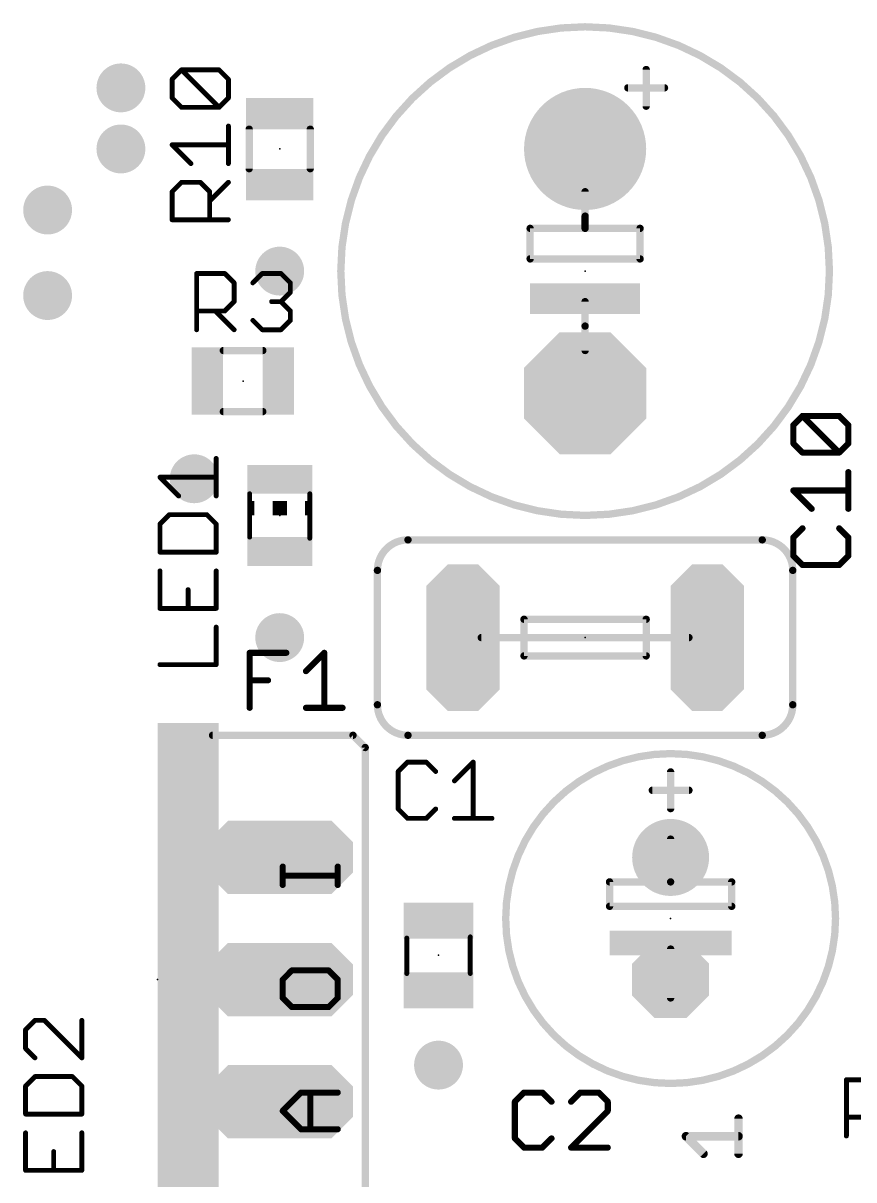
# Model space of a CAD drawing. Extents: x -10 to 136, y 0 to 101.
# Drawn here: x 107.7 to 124.97, y 48.41 to 72.47 of the extents above; entities that cross this region are included whole.
import ezdxf

# ---------------------------------------------------------------- set-up
doc = ezdxf.new("R2010")
doc.units = 0
for name, color, linetype in [('17', 92, 'CONTINUOUS'), ('18', 92, 'CONTINUOUS'), ('21', 253, 'CONTINUOUS'), ('23', 7, 'CONTINUOUS'), ('25', 253, 'CONTINUOUS'), ('51', 253, 'CONTINUOUS')]:
    doc.layers.add(name, color=color, linetype=linetype)

# ---------------------------------------------------------------- blocks, each defined once
blk = doc.blocks.new('RECT')
blk.add_solid([(-0.5, -0.5), (0.5, -0.5), (-0.5, 0.5), (0.5, 0.5)])
blk = doc.blocks.new('ROUNDP')
at = {"const_width": 0.5}
blk.add_lwpolyline([(0, -0.25, 1), (0, 0.25, 1), (0, -0.25)], format="xyb", dxfattribs=at)
blk = doc.blocks.new('OCTAGONP')
at = {"const_width": 0.5}
blk.add_lwpolyline([(-0.25, -0.1036), (-0.25, 0.1036), (-0.1036, 0.25), (0.1036, 0.25), (0.25, 0.1036), (0.25, -0.1036), (0.1036, -0.25), (-0.1036, -0.25), (-0.25, -0.1036), (-0.25, 0.1036)], dxfattribs=at)
blk = doc.blocks.new('LONGP100')
at = {"const_width": 0.5}
blk.add_lwpolyline([(-0.75, -0.1036), (-0.75, 0.1036), (-0.6036, 0.25), (0.6036, 0.25), (0.75, 0.1036), (0.75, -0.1036), (0.6036, -0.25), (-0.6036, -0.25), (-0.75, -0.1036), (-0.75, 0.1036)], dxfattribs=at)
blk = doc.blocks.new('ROUNDV')
at = {"const_width": 0.5}
blk.add_lwpolyline([(0, -0.25, 1), (0, 0.25, 1), (0, -0.25)], format="xyb", dxfattribs=at)

msp = doc.modelspace()

# ---------------------------------------------------------------- linework, layer by layer
at = {"layer": '21'}
for points, const_width in [([(119.38, 62.23, 1), (119.38, 72.39, 1), (119.38, 62.23)], 0.1524), ([(120.6881, 71.501, 1), (120.6119, 71.501)], 0.0762), ([(120.269, 71.1581, 1), (120.269, 71.0819)], 0.0762), ([(121.031, 71.0819, 1), (121.031, 71.1581)], 0.0762), ([(120.6119, 70.739, 1), (120.6881, 70.739)], 0.0762), ([(119.4181, 68.453, 1), (119.3419, 68.453)], 0.0762), ([(118.237, 68.2371, 1), (118.237, 68.1609)], 0.0762), ([(118.2751, 68.199, 1), (118.1989, 68.199)], 0.0762), ([(119.38, 68.2371, 1), (119.38, 68.1609)], 0.0762), ([(119.3419, 68.199, 1), (119.4181, 68.199)], 0.0762), ([(119.38, 68.1609, 1), (119.38, 68.2371)], 0.0762), ([(120.5611, 68.199, 1), (120.4849, 68.199)], 0.0762), ([(120.523, 68.1609, 1), (120.523, 68.2371)], 0.0762), ([(118.237, 67.6021, 1), (118.237, 67.5259)], 0.0762), ([(118.1989, 67.564, 1), (118.2751, 67.564)], 0.0762), ([(120.4849, 67.564, 1), (120.5611, 67.564)], 0.0762), ([(120.523, 67.5259, 1), (120.523, 67.6021)], 0.0762), ([(119.4181, 66.675, 1), (119.3419, 66.675)], 0.0762), ([(119.3419, 66.167, 1), (119.4181, 66.167)], 0.0762), ([(115.697, 61.722, 0.4142), (115.062, 61.087)], 0.1524), ([(115.697, 61.7601, 1), (115.697, 61.6839)], 0.0762), ([(115.697, 61.6839, 1), (115.697, 61.7601)], 0.0762), ([(123.698, 61.087, 0.4142), (123.063, 61.722)], 0.1524), ([(123.063, 61.7601, 1), (123.063, 61.6839)], 0.0762), ([(123.063, 61.6839, 1), (123.063, 61.7601)], 0.0762), ([(115.1001, 61.087, 1), (115.0239, 61.087)], 0.0762), ([(115.0239, 61.087, 1), (115.1001, 61.087)], 0.0762), ([(123.7361, 61.087, 1), (123.6599, 61.087)], 0.0762), ([(123.6599, 61.087, 1), (123.7361, 61.087)], 0.0762), ([(115.062, 58.293, 0.4142), (115.697, 57.658)], 0.1524), ([(115.1001, 58.293, 1), (115.0239, 58.293)], 0.0762), ([(115.0239, 58.293, 1), (115.1001, 58.293)], 0.0762), ([(123.063, 57.658, 0.4142), (123.698, 58.293)], 0.1524), ([(123.7361, 58.293, 1), (123.6599, 58.293)], 0.0762), ([(123.6599, 58.293, 1), (123.7361, 58.293)], 0.0762), ([(111.633, 57.6961, 1), (111.633, 57.6199)], 0.0762), ([(114.5809, 57.6849, 1), (114.5271, 57.6311)], 0.0762), ([(114.554, 57.6199, 1), (114.554, 57.6961)], 0.0762), ([(115.697, 57.6961, 1), (115.697, 57.6199)], 0.0762), ([(115.697, 57.6199, 1), (115.697, 57.6961)], 0.0762), ([(123.063, 57.6961, 1), (123.063, 57.6199)], 0.0762), ([(123.063, 57.6199, 1), (123.063, 57.6961)], 0.0762), ([(114.8461, 57.404, 1), (114.7699, 57.404)], 0.0762), ([(114.7811, 57.3771, 1), (114.8349, 57.4309)], 0.0762), ([(121.158, 50.419, 1), (121.158, 57.277, 1), (121.158, 50.419)], 0.1524), ([(121.1961, 56.896, 1), (121.1199, 56.896)], 0.0762), ([(120.777, 56.5531, 1), (120.777, 56.4769)], 0.0762), ([(121.539, 56.4769, 1), (121.539, 56.5531)], 0.0762), ([(121.1199, 56.134, 1), (121.1961, 56.134)], 0.0762), ([(122.6137, 49.6857, 1), (122.5248, 49.6857)], 0.0889), ([(121.5075, 49.3527, 1), (121.4447, 49.2899)], 0.0889), ([(121.4761, 49.3657, 1), (121.4761, 49.2769)], 0.0889), ([(122.5692, 49.2769, 1), (122.5692, 49.3657)], 0.0889), ([(121.8091, 48.9256, 1), (121.8719, 48.9884)], 0.0889), ([(122.5248, 48.957, 1), (122.6137, 48.957)], 0.0889)]:
    msp.add_lwpolyline(points, format="xyb", dxfattribs=dict(at, const_width=const_width))
for points, const_width in [([(120.65, 70.739), (120.65, 71.501)], 0.1524), ([(121.031, 71.12), (120.269, 71.12)], 0.1524), ([(119.38, 68.453), (119.38, 68.199)], 0.1524), ([(119.38, 68.199), (118.237, 68.199)], 0.1524), ([(118.237, 68.199), (118.237, 67.564)], 0.1524), ([(120.523, 68.199), (119.38, 68.199)], 0.1524), ([(120.523, 67.564), (120.523, 68.199)], 0.1524), ([(118.237, 67.564), (120.523, 67.564)], 0.1524), ([(119.38, 66.675), (119.38, 66.167)], 0.1524), ([(123.063, 61.722), (115.697, 61.722)], 0.1524), ([(115.062, 61.087), (115.062, 58.293)], 0.1524), ([(123.698, 58.293), (123.698, 61.087)], 0.1524), ([(111.633, 57.658), (114.554, 57.658)], 0.1524), ([(114.808, 57.404), (114.554, 57.658)], 0.1524), ([(115.697, 57.658), (123.063, 57.658)], 0.1524), ([(114.808, 57.404), (114.808, 47.752)], 0.1524), ([(121.158, 56.896), (121.158, 56.134)], 0.1524), ([(120.777, 56.515), (121.539, 56.515)], 0.1524), ([(122.5692, 48.957), (122.5692, 49.6857)], 0.1778), ([(121.8405, 48.957), (121.4761, 49.3213)], 0.1778), ([(121.4761, 49.3213), (122.5692, 49.3213)], 0.1778)]:
    msp.add_lwpolyline(points, dxfattribs=dict(at, const_width=const_width))
at = {"layer": '23'}
for p in [(113.03, 69.85), (119.38, 67.31), (112.268, 65.024), (113.03, 62.23), (119.38, 59.69), (121.158, 53.848), (116.332, 53.086), (110.49, 52.578)]:
    msp.add_point(p, dxfattribs=at)
at = {"layer": '25'}
for points, const_width in [([(110.7939, 71.3), (110.9888, 71.4949)], 0.1016), ([(110.9888, 71.4949), (111.7684, 71.4949)], 0.1016), ([(111.7684, 70.7154), (110.9888, 71.4949)], 0.1016), ([(111.7684, 71.4949), (111.9632, 71.3)], 0.1016), ([(110.7939, 70.9102), (110.7939, 71.3)], 0.1016), ([(111.9632, 71.3), (111.9632, 70.9102)], 0.1016), ([(110.9888, 70.7154), (110.7939, 70.9102)], 0.1016), ([(111.9632, 70.9102), (111.7684, 70.7154)], 0.1016), ([(111.7684, 70.7154), (110.9888, 70.7154)], 0.1016), ([(111.9632, 69.5461), (111.9632, 70.3256)], 0.1016), ([(111.1837, 69.5461), (110.7939, 69.9358)], 0.1016), ([(110.7939, 69.9358), (111.9632, 69.9358)], 0.1016), ([(110.7939, 68.9614), (110.9888, 69.1563)], 0.1016), ([(110.9888, 69.1563), (111.3786, 69.1563)], 0.1016), ([(111.3786, 69.1563), (111.5735, 68.9614)], 0.1016), ([(111.5735, 68.7665), (111.9632, 69.1563)], 0.1016), ([(110.7939, 68.3768), (110.7939, 68.9614)], 0.1016), ([(111.5735, 68.9614), (111.5735, 68.3768)], 0.1016), ([(111.9632, 68.3768), (110.7939, 68.3768)], 0.1016), ([(111.3028, 66.0908), (111.3028, 67.2601)], 0.1016), ([(111.3028, 67.2601), (111.8874, 67.2601)], 0.1016), ([(111.8874, 67.2601), (112.0823, 67.0652)], 0.1016), ([(112.0823, 67.0652), (112.0823, 66.6754)], 0.1016), ([(112.4721, 67.0652), (112.6669, 67.2601)], 0.1016), ([(112.6669, 67.2601), (113.0567, 67.2601)], 0.1016), ([(113.0567, 67.2601), (113.2516, 67.0652)], 0.1016), ([(113.2516, 67.0652), (113.2516, 66.8703)], 0.1016), ([(113.2516, 66.8703), (113.0567, 66.6754)], 0.1016), ([(112.0823, 66.6754), (111.8874, 66.4805)], 0.1016), ([(113.0567, 66.6754), (112.8618, 66.6754)], 0.1016), ([(113.0567, 66.6754), (113.2516, 66.4805)], 0.1016), ([(111.8874, 66.4805), (111.3028, 66.4805)], 0.1016), ([(111.6925, 66.4805), (112.0823, 66.0908)], 0.1016), ([(113.2516, 66.4805), (113.2516, 66.2856)], 0.1016), ([(112.6669, 66.0908), (112.4721, 66.2856)], 0.1016), ([(113.2516, 66.2856), (113.0567, 66.0908)], 0.1016), ([(113.0567, 66.0908), (112.6669, 66.0908)], 0.1016), ([(123.7098, 64.1089), (123.9004, 64.2996)], 0.127), ([(123.9004, 64.2996), (124.6631, 64.2996)], 0.127), ([(124.6631, 63.537), (123.9004, 64.2996)], 0.127), ([(124.6631, 64.2996), (124.8537, 64.1089)], 0.127), ([(123.7098, 63.7276), (123.7098, 64.1089)], 0.127), ([(124.8537, 64.1089), (124.8537, 63.7276)], 0.127), ([(123.9004, 63.537), (123.7098, 63.7276)], 0.127), ([(124.8537, 63.7276), (124.6631, 63.537)], 0.127), ([(124.6631, 63.537), (123.9004, 63.537)], 0.127), ([(111.7092, 62.6352), (111.7092, 63.4147)], 0.1016), ([(110.9297, 62.6352), (110.5399, 63.0249)], 0.1016), ([(110.5399, 63.0249), (111.7092, 63.0249)], 0.1016), ([(124.8537, 62.3677), (124.8537, 63.1303)], 0.127), ([(124.0911, 62.3677), (123.7098, 62.749)], 0.127), ([(123.7098, 62.749), (124.8537, 62.749)], 0.127), ([(110.7348, 62.2454), (110.5399, 62.0505)], 0.1016), ([(111.5144, 62.2454), (110.7348, 62.2454)], 0.1016), ([(111.7092, 62.0505), (111.5144, 62.2454)], 0.1016), ([(110.5399, 62.0505), (110.5399, 61.4659)], 0.1016), ([(111.7092, 61.4659), (111.7092, 62.0505)], 0.1016), ([(123.9004, 61.961), (123.7098, 61.7703)], 0.127), ([(123.7098, 61.7703), (123.7098, 61.389)], 0.127), ([(124.8537, 61.7703), (124.6631, 61.961)], 0.127), ([(124.8537, 61.389), (124.8537, 61.7703)], 0.127), ([(110.5399, 61.4659), (111.7092, 61.4659)], 0.1016), ([(123.7098, 61.389), (123.9004, 61.1984)], 0.127), ([(124.6631, 61.1984), (124.8537, 61.389)], 0.127), ([(110.5399, 61.0761), (110.5399, 60.2966)], 0.1016), ([(111.7092, 60.2966), (111.7092, 61.0761)], 0.1016), ([(123.9004, 61.1984), (124.6631, 61.1984)], 0.127), ([(111.1246, 60.2966), (111.1246, 60.6863)], 0.1016), ([(110.5399, 60.2966), (111.7092, 60.2966)], 0.1016), ([(111.7092, 59.1273), (111.7092, 59.9068)], 0.1016), ([(112.4058, 58.2295), (112.4058, 59.3734)], 0.127), ([(112.4058, 59.3734), (113.1684, 59.3734)], 0.127), ([(113.5751, 58.9921), (113.9564, 59.3734)], 0.127), ([(113.9564, 59.3734), (113.9564, 58.2295)], 0.127), ([(110.5399, 59.1273), (111.7092, 59.1273)], 0.1016), ([(112.4058, 58.8014), (112.7871, 58.8014)], 0.127), ([(113.5751, 58.2295), (114.3377, 58.2295)], 0.127), ([(115.6886, 57.1001), (115.4938, 56.9052)], 0.1016), ([(116.0784, 57.1001), (115.6886, 57.1001)], 0.1016), ([(116.2733, 56.9052), (116.0784, 57.1001)], 0.1016), ([(116.6631, 56.7103), (117.0528, 57.1001)], 0.1016), ([(117.0528, 57.1001), (117.0528, 55.9308)], 0.1016), ([(115.4938, 56.9052), (115.4938, 56.1256)], 0.1016), ([(115.4938, 56.1256), (115.6886, 55.9308)], 0.1016), ([(116.0784, 55.9308), (116.2733, 56.1256)], 0.1016), ([(115.6886, 55.9308), (116.0784, 55.9308)], 0.1016), ([(116.6631, 55.9308), (117.4426, 55.9308)], 0.1016), ([(107.9408, 51.7307), (107.7459, 51.5358)], 0.1016), ([(108.1357, 51.7307), (107.9408, 51.7307)], 0.1016), ([(108.9152, 50.9512), (108.1357, 51.7307)], 0.1016), ([(108.9152, 51.7307), (108.9152, 50.9512)], 0.1016), ([(107.7459, 51.5358), (107.7459, 51.146)], 0.1016), ([(107.7459, 51.146), (107.9408, 50.9512)], 0.1016), ([(107.9408, 50.5614), (107.7459, 50.3665)], 0.1016), ([(108.7204, 50.5614), (107.9408, 50.5614)], 0.1016), ([(108.9152, 50.3665), (108.7204, 50.5614)], 0.1016), ([(124.8127, 49.3268), (124.8127, 50.4961)], 0.1016), ([(124.8127, 50.4961), (125.3973, 50.4961)], 0.1016), ([(107.7459, 50.3665), (107.7459, 49.7819)], 0.1016), ([(108.9152, 49.7819), (108.9152, 50.3665)], 0.1016), ([(118.1101, 50.2294), (117.9195, 50.0388)], 0.127), ([(118.4914, 50.2294), (118.1101, 50.2294)], 0.127), ([(118.6821, 50.0388), (118.4914, 50.2294)], 0.127), ([(119.2794, 50.2294), (119.0888, 50.0388)], 0.127), ([(119.6607, 50.2294), (119.2794, 50.2294)], 0.127), ([(119.8514, 50.0388), (119.6607, 50.2294)], 0.127), ([(117.9195, 50.0388), (117.9195, 49.2761)], 0.127), ([(119.8514, 49.8481), (119.8514, 50.0388)], 0.127), ([(107.7459, 49.7819), (108.9152, 49.7819)], 0.1016), ([(119.0888, 49.0855), (119.8514, 49.8481)], 0.127), ([(125.3973, 49.7165), (124.8127, 49.7165)], 0.1016), ([(107.7459, 49.3921), (107.7459, 48.6126)], 0.1016), ([(108.9152, 48.6126), (108.9152, 49.3921)], 0.1016), ([(117.9195, 49.2761), (118.1101, 49.0855)], 0.127), ([(118.4914, 49.0855), (118.6821, 49.2761)], 0.127), ([(118.1101, 49.0855), (118.4914, 49.0855)], 0.127), ([(119.8514, 49.0855), (119.0888, 49.0855)], 0.127), ([(108.3306, 48.6126), (108.3306, 49.0023)], 0.1016), ([(107.7459, 48.6126), (108.9152, 48.6126)], 0.1016)]:
    msp.add_lwpolyline(points, dxfattribs=dict(at, const_width=const_width))
for points, const_width in [([(111.0068, 71.5129, 1), (110.9708, 71.4769)], 0.0508), ([(110.9888, 71.5203, 1), (110.9888, 71.4695)], 0.0508), ([(111.0068, 71.4769, 1), (110.9708, 71.5129)], 0.0508), ([(111.7864, 71.5129, 1), (111.7504, 71.4769)], 0.0508), ([(111.7684, 71.4695, 1), (111.7684, 71.5203)], 0.0508), ([(110.7759, 71.318, 1), (110.8119, 71.282)], 0.0508), ([(110.8193, 71.3, 1), (110.7685, 71.3)], 0.0508), ([(111.9886, 71.3, 1), (111.9378, 71.3)], 0.0508), ([(111.9452, 71.282, 1), (111.9812, 71.318)], 0.0508), ([(110.8119, 70.9282, 1), (110.7759, 70.8922)], 0.0508), ([(111.9812, 70.8922, 1), (111.9452, 70.9282)], 0.0508), ([(110.7685, 70.9102, 1), (110.8193, 70.9102)], 0.0508), ([(110.9888, 70.7408, 1), (110.9888, 70.69)], 0.0508), ([(110.9708, 70.6974, 1), (111.0068, 70.7334)], 0.0508), ([(111.7504, 70.7334, 1), (111.7864, 70.6974)], 0.0508), ([(111.7504, 70.6974, 1), (111.7864, 70.7334)], 0.0508), ([(111.7684, 70.69, 1), (111.7684, 70.7408)], 0.0508), ([(111.9378, 70.9102, 1), (111.9886, 70.9102)], 0.0508), ([(111.9886, 70.3256, 1), (111.9378, 70.3256)], 0.0508), ([(110.8119, 69.9538, 1), (110.7759, 69.9178)], 0.0508), ([(110.7939, 69.9612, 1), (110.7939, 69.9104)], 0.0508), ([(111.9632, 69.9104, 1), (111.9632, 69.9612)], 0.0508), ([(111.1657, 69.5281, 1), (111.2017, 69.5641)], 0.0508), ([(111.9378, 69.5461, 1), (111.9886, 69.5461)], 0.0508), ([(110.9888, 69.1817, 1), (110.9888, 69.1309)], 0.0508), ([(111.0068, 69.1383, 1), (110.9708, 69.1743)], 0.0508), ([(111.3966, 69.1743, 1), (111.3606, 69.1383)], 0.0508), ([(111.3786, 69.1309, 1), (111.3786, 69.1817)], 0.0508), ([(111.9812, 69.1383, 1), (111.9452, 69.1743)], 0.0508), ([(110.7759, 68.9794, 1), (110.8119, 68.9434)], 0.0508), ([(110.8193, 68.9614, 1), (110.7685, 68.9614)], 0.0508), ([(111.5555, 68.7845, 1), (111.5915, 68.7485)], 0.0508), ([(111.5989, 68.9614, 1), (111.5481, 68.9614)], 0.0508), ([(111.5555, 68.9434, 1), (111.5915, 68.9794)], 0.0508), ([(110.7939, 68.4022, 1), (110.7939, 68.3514)], 0.0508), ([(110.7685, 68.3768, 1), (110.8193, 68.3768)], 0.0508), ([(111.5481, 68.3768, 1), (111.5989, 68.3768)], 0.0508), ([(111.9632, 68.3514, 1), (111.9632, 68.4022)], 0.0508), ([(111.3282, 67.2601, 1), (111.2774, 67.2601)], 0.0508), ([(111.3028, 67.2855, 1), (111.3028, 67.2347)], 0.0508), ([(111.9054, 67.2781, 1), (111.8694, 67.2421)], 0.0508), ([(111.8874, 67.2347, 1), (111.8874, 67.2855)], 0.0508), ([(112.1077, 67.0652, 1), (112.0569, 67.0652)], 0.0508), ([(112.0643, 67.0472, 1), (112.1003, 67.0832)], 0.0508), ([(112.4541, 67.0832, 1), (112.4901, 67.0472)], 0.0508), ([(112.6669, 67.2855, 1), (112.6669, 67.2347)], 0.0508), ([(112.6849, 67.2421, 1), (112.6489, 67.2781)], 0.0508), ([(113.0747, 67.2781, 1), (113.0387, 67.2421)], 0.0508), ([(113.0567, 67.2347, 1), (113.0567, 67.2855)], 0.0508), ([(113.277, 67.0652, 1), (113.2262, 67.0652)], 0.0508), ([(113.2336, 67.0472, 1), (113.2696, 67.0832)], 0.0508), ([(113.2262, 66.8703, 1), (113.277, 66.8703)], 0.0508), ([(113.2696, 66.8523, 1), (113.2336, 66.8883)], 0.0508), ([(112.0569, 66.6754, 1), (112.1077, 66.6754)], 0.0508), ([(112.1003, 66.6574, 1), (112.0643, 66.6934)], 0.0508), ([(112.8618, 66.7008, 1), (112.8618, 66.65)], 0.0508), ([(113.0747, 66.6934, 1), (113.0387, 66.6574)], 0.0508), ([(113.0387, 66.6934, 1), (113.0747, 66.6574)], 0.0508), ([(113.0567, 66.65, 1), (113.0567, 66.7008)], 0.0508), ([(111.3028, 66.5059, 1), (111.3028, 66.4551)], 0.0508), ([(111.7105, 66.4985, 1), (111.6745, 66.4625)], 0.0508), ([(111.8694, 66.4985, 1), (111.9054, 66.4625)], 0.0508), ([(111.8874, 66.4551, 1), (111.8874, 66.5059)], 0.0508), ([(113.277, 66.4805, 1), (113.2262, 66.4805)], 0.0508), ([(113.2336, 66.4625, 1), (113.2696, 66.4985)], 0.0508), ([(112.4901, 66.3036, 1), (112.4541, 66.2676)], 0.0508), ([(113.2262, 66.2856, 1), (113.277, 66.2856)], 0.0508), ([(113.2696, 66.2676, 1), (113.2336, 66.3036)], 0.0508), ([(111.2774, 66.0908, 1), (111.3282, 66.0908)], 0.0508), ([(112.0643, 66.0728, 1), (112.1003, 66.1088)], 0.0508), ([(112.6669, 66.1162, 1), (112.6669, 66.0654)], 0.0508), ([(112.6489, 66.0728, 1), (112.6849, 66.1088)], 0.0508), ([(113.0387, 66.1088, 1), (113.0747, 66.0728)], 0.0508), ([(113.0567, 66.0654, 1), (113.0567, 66.1162)], 0.0508), ([(123.9004, 64.3314, 1), (123.9004, 64.2678)], 0.0635), ([(123.9228, 64.3221, 1), (123.878, 64.2771)], 0.0635), ([(123.9229, 64.2772, 1), (123.8779, 64.322)], 0.0635), ([(124.6856, 64.322, 1), (124.6406, 64.2772)], 0.0635), ([(124.6631, 64.2678, 1), (124.6631, 64.3314)], 0.0635), ([(123.7416, 64.1089, 1), (123.678, 64.1089)], 0.0635), ([(123.6873, 64.1313, 1), (123.7323, 64.0865)], 0.0635), ([(124.8855, 64.1089, 1), (124.822, 64.1089)], 0.0635), ([(124.8312, 64.0865, 1), (124.8762, 64.1313)], 0.0635), ([(123.7323, 63.7501, 1), (123.6873, 63.7051)], 0.0635), ([(123.678, 63.7276, 1), (123.7416, 63.7276)], 0.0635), ([(124.822, 63.7276, 1), (124.8855, 63.7276)], 0.0635), ([(124.8762, 63.7051, 1), (124.8312, 63.7501)], 0.0635), ([(123.9004, 63.5688, 1), (123.9004, 63.5053)], 0.0635), ([(123.8779, 63.5145, 1), (123.9229, 63.5595)], 0.0635), ([(124.6406, 63.5595, 1), (124.6856, 63.5145)], 0.0635), ([(124.6407, 63.5145, 1), (124.6855, 63.5595)], 0.0635), ([(124.6631, 63.5053, 1), (124.6631, 63.5688)], 0.0635), ([(111.7346, 63.4147, 1), (111.6838, 63.4147)], 0.0508), ([(110.5579, 63.0429, 1), (110.5219, 63.0069)], 0.0508), ([(110.5399, 63.0503, 1), (110.5399, 62.9995)], 0.0508), ([(111.7092, 62.9995, 1), (111.7092, 63.0503)], 0.0508), ([(124.8855, 63.1303, 1), (124.822, 63.1303)], 0.0635), ([(123.7323, 62.7715, 1), (123.6873, 62.7265)], 0.0635), ([(123.7098, 62.7808, 1), (123.7098, 62.7172)], 0.0635), ([(124.8537, 62.7172, 1), (124.8537, 62.7808)], 0.0635), ([(110.9117, 62.6172, 1), (110.9477, 62.6532)], 0.0508), ([(111.6838, 62.6352, 1), (111.7346, 62.6352)], 0.0508), ([(110.7348, 62.2708, 1), (110.7348, 62.22)], 0.0508), ([(110.7528, 62.2274, 1), (110.7168, 62.2634)], 0.0508), ([(111.5324, 62.2634, 1), (111.4964, 62.2274)], 0.0508), ([(111.5144, 62.22, 1), (111.5144, 62.2708)], 0.0508), ([(124.0686, 62.3452, 1), (124.1136, 62.3902)], 0.0635), ([(124.822, 62.3677, 1), (124.8855, 62.3677)], 0.0635), ([(110.5219, 62.0685, 1), (110.5579, 62.0325)], 0.0508), ([(110.5653, 62.0505, 1), (110.5145, 62.0505)], 0.0508), ([(111.7346, 62.0505, 1), (111.6838, 62.0505)], 0.0508), ([(111.6912, 62.0325, 1), (111.7272, 62.0685)], 0.0508), ([(123.7416, 61.7703, 1), (123.678, 61.7703)], 0.0635), ([(123.6873, 61.7927, 1), (123.7323, 61.7479)], 0.0635), ([(123.9229, 61.9386, 1), (123.8779, 61.9834)], 0.0635), ([(124.6856, 61.9834, 1), (124.6406, 61.9386)], 0.0635), ([(124.8855, 61.7703, 1), (124.822, 61.7703)], 0.0635), ([(124.8312, 61.7479, 1), (124.8762, 61.7927)], 0.0635), ([(110.5399, 61.4913, 1), (110.5399, 61.4405)], 0.0508), ([(110.5145, 61.4659, 1), (110.5653, 61.4659)], 0.0508), ([(111.6838, 61.4659, 1), (111.7346, 61.4659)], 0.0508), ([(111.7092, 61.4405, 1), (111.7092, 61.4913)], 0.0508), ([(123.7323, 61.4115, 1), (123.6873, 61.3665)], 0.0635), ([(123.678, 61.389, 1), (123.7416, 61.389)], 0.0635), ([(124.822, 61.389, 1), (124.8855, 61.389)], 0.0635), ([(124.8762, 61.3665, 1), (124.8312, 61.4115)], 0.0635), ([(110.5653, 61.0761, 1), (110.5145, 61.0761)], 0.0508), ([(111.7346, 61.0761, 1), (111.6838, 61.0761)], 0.0508), ([(123.9004, 61.2302, 1), (123.9004, 61.1666)], 0.0635), ([(123.8779, 61.1759, 1), (123.9229, 61.2209)], 0.0635), ([(124.6406, 61.2209, 1), (124.6856, 61.1759)], 0.0635), ([(124.6631, 61.1666, 1), (124.6631, 61.2302)], 0.0635), ([(111.15, 60.6863, 1), (111.0992, 60.6863)], 0.0508), ([(110.5399, 60.322, 1), (110.5399, 60.2712)], 0.0508), ([(110.5145, 60.2966, 1), (110.5653, 60.2966)], 0.0508), ([(111.0992, 60.2966, 1), (111.15, 60.2966)], 0.0508), ([(111.6838, 60.2966, 1), (111.7346, 60.2966)], 0.0508), ([(111.7092, 60.2712, 1), (111.7092, 60.322)], 0.0508), ([(111.7346, 59.9068, 1), (111.6838, 59.9068)], 0.0508), ([(112.4376, 59.3734, 1), (112.374, 59.3734)], 0.0635), ([(112.4058, 59.4052, 1), (112.4058, 59.3417)], 0.0635), ([(113.1684, 59.3417, 1), (113.1684, 59.4052)], 0.0635), ([(113.9882, 59.3734, 1), (113.9246, 59.3734)], 0.0635), ([(113.9789, 59.3509, 1), (113.9339, 59.3959)], 0.0635), ([(110.5399, 59.1527, 1), (110.5399, 59.1019)], 0.0508), ([(111.7092, 59.1019, 1), (111.7092, 59.1527)], 0.0508), ([(111.6838, 59.1273, 1), (111.7346, 59.1273)], 0.0508), ([(113.5526, 59.0146, 1), (113.5976, 58.9696)], 0.0635), ([(112.4058, 58.8332, 1), (112.4058, 58.7696)], 0.0635), ([(112.7871, 58.7696, 1), (112.7871, 58.8332)], 0.0635), ([(112.374, 58.2295, 1), (112.4376, 58.2295)], 0.0635), ([(113.5751, 58.2613, 1), (113.5751, 58.1977)], 0.0635), ([(113.9246, 58.2295, 1), (113.9882, 58.2295)], 0.0635), ([(114.3377, 58.1977, 1), (114.3377, 58.2613)], 0.0635), ([(115.6886, 57.1255, 1), (115.6886, 57.0747)], 0.0508), ([(115.7066, 57.0821, 1), (115.6706, 57.1181)], 0.0508), ([(116.0964, 57.1181, 1), (116.0604, 57.0821)], 0.0508), ([(116.0784, 57.0747, 1), (116.0784, 57.1255)], 0.0508), ([(117.0782, 57.1001, 1), (117.0274, 57.1001)], 0.0508), ([(117.0708, 57.0821, 1), (117.0348, 57.1181)], 0.0508), ([(115.4758, 56.9232, 1), (115.5118, 56.8872)], 0.0508), ([(115.5192, 56.9052, 1), (115.4684, 56.9052)], 0.0508), ([(116.2553, 56.8872, 1), (116.2913, 56.9232)], 0.0508), ([(116.6451, 56.7283, 1), (116.6811, 56.6923)], 0.0508), ([(115.5118, 56.1436, 1), (115.4758, 56.1076)], 0.0508), ([(115.4684, 56.1256, 1), (115.5192, 56.1256)], 0.0508), ([(116.2913, 56.1076, 1), (116.2553, 56.1436)], 0.0508), ([(115.6886, 55.9562, 1), (115.6886, 55.9054)], 0.0508), ([(115.6706, 55.9128, 1), (115.7066, 55.9488)], 0.0508), ([(116.0604, 55.9488, 1), (116.0964, 55.9128)], 0.0508), ([(116.0784, 55.9054, 1), (116.0784, 55.9562)], 0.0508), ([(116.6631, 55.9562, 1), (116.6631, 55.9054)], 0.0508), ([(117.0274, 55.9308, 1), (117.0782, 55.9308)], 0.0508), ([(117.4426, 55.9054, 1), (117.4426, 55.9562)], 0.0508), ([(107.9408, 51.7561, 1), (107.9408, 51.7053)], 0.0508), ([(107.9588, 51.7127, 1), (107.9228, 51.7487)], 0.0508), ([(108.1537, 51.7487, 1), (108.1177, 51.7127)], 0.0508), ([(108.1357, 51.7053, 1), (108.1357, 51.7561)], 0.0508), ([(108.9406, 51.7307, 1), (108.8898, 51.7307)], 0.0508), ([(107.7279, 51.5538, 1), (107.7639, 51.5178)], 0.0508), ([(107.7713, 51.5358, 1), (107.7205, 51.5358)], 0.0508), ([(107.7639, 51.164, 1), (107.7279, 51.128)], 0.0508), ([(107.7205, 51.146, 1), (107.7713, 51.146)], 0.0508), ([(107.9228, 50.9332, 1), (107.9588, 50.9692)], 0.0508), ([(108.8972, 50.9332, 1), (108.9332, 50.9692)], 0.0508), ([(108.8898, 50.9512, 1), (108.9406, 50.9512)], 0.0508), ([(107.9408, 50.5868, 1), (107.9408, 50.536)], 0.0508), ([(107.9588, 50.5434, 1), (107.9228, 50.5794)], 0.0508), ([(108.7384, 50.5794, 1), (108.7024, 50.5434)], 0.0508), ([(108.7204, 50.536, 1), (108.7204, 50.5868)], 0.0508), ([(124.8381, 50.4961, 1), (124.7873, 50.4961)], 0.0508), ([(124.8127, 50.5215, 1), (124.8127, 50.4707)], 0.0508), ([(107.7279, 50.3845, 1), (107.7639, 50.3485)], 0.0508), ([(107.7713, 50.3665, 1), (107.7205, 50.3665)], 0.0508), ([(108.9406, 50.3665, 1), (108.8898, 50.3665)], 0.0508), ([(108.8972, 50.3485, 1), (108.9332, 50.3845)], 0.0508), ([(118.1101, 50.2612, 1), (118.1101, 50.1977)], 0.0635), ([(118.1326, 50.2069, 1), (118.0876, 50.2519)], 0.0635), ([(118.5138, 50.2519, 1), (118.469, 50.2069)], 0.0635), ([(118.4914, 50.1977, 1), (118.4914, 50.2612)], 0.0635), ([(119.2794, 50.2612, 1), (119.2794, 50.1977)], 0.0635), ([(119.3019, 50.2069, 1), (119.2569, 50.2519)], 0.0635), ([(119.6831, 50.2519, 1), (119.6383, 50.2069)], 0.0635), ([(119.6607, 50.1977, 1), (119.6607, 50.2612)], 0.0635), ([(117.9513, 50.0388, 1), (117.8877, 50.0388)], 0.0635), ([(117.897, 50.0613, 1), (117.942, 50.0163)], 0.0635), ([(118.6597, 50.0163, 1), (118.7045, 50.0613)], 0.0635), ([(119.0663, 50.0613, 1), (119.1113, 50.0163)], 0.0635), ([(119.8832, 50.0388, 1), (119.8197, 50.0388)], 0.0635), ([(119.829, 50.0163, 1), (119.8738, 50.0613)], 0.0635), ([(107.7459, 49.8073, 1), (107.7459, 49.7565)], 0.0508), ([(107.7205, 49.7819, 1), (107.7713, 49.7819)], 0.0508), ([(108.8898, 49.7819, 1), (108.9406, 49.7819)], 0.0508), ([(108.9152, 49.7565, 1), (108.9152, 49.8073)], 0.0508), ([(119.8197, 49.8481, 1), (119.8832, 49.8481)], 0.0635), ([(119.8739, 49.8256, 1), (119.8289, 49.8706)], 0.0635), ([(124.8127, 49.7419, 1), (124.8127, 49.6911)], 0.0508), ([(107.7713, 49.3921, 1), (107.7205, 49.3921)], 0.0508), ([(108.9406, 49.3921, 1), (108.8898, 49.3921)], 0.0508), ([(117.942, 49.2986, 1), (117.897, 49.2536)], 0.0635), ([(117.8877, 49.2761, 1), (117.9513, 49.2761)], 0.0635), ([(118.7045, 49.2536, 1), (118.6597, 49.2986)], 0.0635), ([(124.7873, 49.3268, 1), (124.8381, 49.3268)], 0.0508), ([(118.1101, 49.1173, 1), (118.1101, 49.0538)], 0.0635), ([(118.0876, 49.063, 1), (118.1326, 49.108)], 0.0635), ([(118.469, 49.108, 1), (118.5138, 49.063)], 0.0635), ([(118.4914, 49.0538, 1), (118.4914, 49.1173)], 0.0635), ([(119.0663, 49.108, 1), (119.1113, 49.063)], 0.0635), ([(119.0888, 49.1173, 1), (119.0888, 49.0538)], 0.0635), ([(119.8514, 49.0538, 1), (119.8514, 49.1173)], 0.0635), ([(108.356, 49.0023, 1), (108.3052, 49.0023)], 0.0508), ([(107.7459, 48.638, 1), (107.7459, 48.5872)], 0.0508), ([(107.7205, 48.6126, 1), (107.7713, 48.6126)], 0.0508), ([(108.3052, 48.6126, 1), (108.356, 48.6126)], 0.0508), ([(108.8898, 48.6126, 1), (108.9406, 48.6126)], 0.0508), ([(108.9152, 48.5872, 1), (108.9152, 48.638)], 0.0508)]:
    msp.add_lwpolyline(points, format="xyb", dxfattribs=dict(at, const_width=const_width))
at = {"layer": '51'}
for points, const_width in [([(112.395, 69.44), (112.395, 70.26)], 0.1524), ([(113.665, 69.44), (113.665, 70.26)], 0.1524), ([(119.38, 68.961), (119.38, 68.453)], 0.1524), ([(119.38, 66.167), (119.38, 65.659)], 0.1524), ([(111.858, 65.659), (112.678, 65.659)], 0.1524), ([(111.858, 64.389), (112.678, 64.389)], 0.1524), ([(112.405, 62.68), (112.405, 61.78)], 0.1016), ([(113.655, 62.68), (113.655, 61.755)], 0.1016), ([(120.65, 60.071), (118.11, 60.071)], 0.1524), ([(118.11, 59.309), (118.11, 60.071)], 0.1524), ([(120.65, 59.309), (120.65, 60.071)], 0.1524), ([(121.539, 59.69), (117.221, 59.69)], 0.1524), ([(118.11, 59.309), (120.65, 59.309)], 0.1524), ([(121.158, 55.499), (121.158, 54.61)], 0.1524), ([(113.0926, 54.5465), (113.0926, 54.9278)], 0.127), ([(114.2365, 54.5465), (114.2365, 54.9278)], 0.127), ([(114.2365, 54.7371), (113.0926, 54.7371)], 0.127), ([(121.158, 54.61), (119.888, 54.61)], 0.1524), ([(119.888, 54.61), (119.888, 54.102)], 0.1524), ([(122.428, 54.61), (121.158, 54.61)], 0.1524), ([(122.428, 54.102), (122.428, 54.61)], 0.1524), ([(119.888, 54.102), (122.428, 54.102)], 0.1524), ([(115.672, 53.442), (115.672, 52.705)], 0.1016), ([(116.992, 53.467), (116.992, 52.705)], 0.1016), ([(121.158, 53.213), (121.158, 52.197)], 0.1524), ([(113.2832, 52.7691), (113.0926, 52.5784)], 0.127), ([(114.0459, 52.7691), (113.2832, 52.7691)], 0.127), ([(114.2365, 52.5784), (114.0459, 52.7691)], 0.127), ([(113.0926, 52.5784), (113.0926, 52.1971)], 0.127), ([(114.2365, 52.1971), (114.2365, 52.5784)], 0.127), ([(113.0926, 52.1971), (113.2832, 52.0065)], 0.127), ([(114.0459, 52.0065), (114.2365, 52.1971)], 0.127), ([(113.2832, 52.0065), (114.0459, 52.0065)], 0.127), ([(113.0926, 49.8478), (113.4739, 50.2291)], 0.127), ([(113.4739, 50.2291), (114.2365, 50.2291)], 0.127), ([(113.6646, 49.4665), (113.6646, 50.2291)], 0.127), ([(113.4739, 49.4665), (113.0926, 49.8478)], 0.127), ([(114.2365, 49.4665), (113.4739, 49.4665)], 0.127)]:
    msp.add_lwpolyline(points, dxfattribs=dict(at, const_width=const_width))
for points, const_width in [([(112.4331, 70.26, 1), (112.3569, 70.26)], 0.0762), ([(113.7031, 70.26, 1), (113.6269, 70.26)], 0.0762), ([(112.3569, 69.44, 1), (112.4331, 69.44)], 0.0762), ([(113.6269, 69.44, 1), (113.7031, 69.44)], 0.0762), ([(119.4181, 68.961, 1), (119.3419, 68.961)], 0.0762), ([(119.3419, 68.453, 1), (119.4181, 68.453)], 0.0762), ([(119.4181, 66.167, 1), (119.3419, 66.167)], 0.0762), ([(111.858, 65.6971, 1), (111.858, 65.6209)], 0.0762), ([(112.678, 65.6209, 1), (112.678, 65.6971)], 0.0762), ([(119.3419, 65.659, 1), (119.4181, 65.659)], 0.0762), ([(111.858, 64.4271, 1), (111.858, 64.3509)], 0.0762), ([(112.678, 64.3509, 1), (112.678, 64.4271)], 0.0762), ([(112.4304, 62.68, 1), (112.3796, 62.68)], 0.0508), ([(113.6804, 62.68, 1), (113.6296, 62.68)], 0.0508), ([(112.3796, 61.78, 1), (112.4304, 61.78)], 0.0508), ([(113.6296, 61.755, 1), (113.6804, 61.755)], 0.0508), ([(118.11, 60.1091, 1), (118.11, 60.0329)], 0.0762), ([(118.1481, 60.071, 1), (118.0719, 60.071)], 0.0762), ([(120.6881, 60.071, 1), (120.6119, 60.071)], 0.0762), ([(120.65, 60.0329, 1), (120.65, 60.1091)], 0.0762), ([(117.221, 59.7281, 1), (117.221, 59.6519)], 0.0762), ([(121.539, 59.6519, 1), (121.539, 59.7281)], 0.0762), ([(118.11, 59.3471, 1), (118.11, 59.2709)], 0.0762), ([(118.0719, 59.309, 1), (118.1481, 59.309)], 0.0762), ([(120.6119, 59.309, 1), (120.6881, 59.309)], 0.0762), ([(120.65, 59.2709, 1), (120.65, 59.3471)], 0.0762), ([(121.1961, 55.499, 1), (121.1199, 55.499)], 0.0762), ([(113.1244, 54.9278, 1), (113.0609, 54.9278)], 0.0635), ([(114.2683, 54.9278, 1), (114.2048, 54.9278)], 0.0635), ([(113.0926, 54.7689, 1), (113.0926, 54.7054)], 0.0635), ([(114.2365, 54.7054, 1), (114.2365, 54.7689)], 0.0635), ([(119.888, 54.6481, 1), (119.888, 54.5719)], 0.0762), ([(119.9261, 54.61, 1), (119.8499, 54.61)], 0.0762), ([(121.158, 54.6481, 1), (121.158, 54.5719)], 0.0762), ([(121.1199, 54.61, 1), (121.1961, 54.61)], 0.0762), ([(121.158, 54.5719, 1), (121.158, 54.6481)], 0.0762), ([(122.4661, 54.61, 1), (122.3899, 54.61)], 0.0762), ([(122.428, 54.5719, 1), (122.428, 54.6481)], 0.0762), ([(113.0609, 54.5465, 1), (113.1244, 54.5465)], 0.0635), ([(114.2048, 54.5465, 1), (114.2683, 54.5465)], 0.0635), ([(119.888, 54.1401, 1), (119.888, 54.0639)], 0.0762), ([(119.8499, 54.102, 1), (119.9261, 54.102)], 0.0762), ([(122.3899, 54.102, 1), (122.4661, 54.102)], 0.0762), ([(122.428, 54.0639, 1), (122.428, 54.1401)], 0.0762), ([(115.6974, 53.442, 1), (115.6466, 53.442)], 0.0508), ([(117.0174, 53.467, 1), (116.9666, 53.467)], 0.0508), ([(121.1961, 53.213, 1), (121.1199, 53.213)], 0.0762), ([(113.2832, 52.8009, 1), (113.2832, 52.7373)], 0.0635), ([(113.3057, 52.7467, 1), (113.2607, 52.7915)], 0.0635), ([(114.0684, 52.7915, 1), (114.0234, 52.7467)], 0.0635), ([(114.0459, 52.7373, 1), (114.0459, 52.8009)], 0.0635), ([(115.6466, 52.705, 1), (115.6974, 52.705)], 0.0508), ([(116.9666, 52.705, 1), (117.0174, 52.705)], 0.0508), ([(113.0701, 52.6008, 1), (113.1151, 52.556)], 0.0635), ([(113.1244, 52.5784, 1), (113.0609, 52.5784)], 0.0635), ([(114.2683, 52.5784, 1), (114.2048, 52.5784)], 0.0635), ([(114.214, 52.556, 1), (114.259, 52.6008)], 0.0635), ([(113.1151, 52.2196, 1), (113.0701, 52.1746)], 0.0635), ([(113.0609, 52.1971, 1), (113.1244, 52.1971)], 0.0635), ([(114.2048, 52.1971, 1), (114.2683, 52.1971)], 0.0635), ([(114.259, 52.1746, 1), (114.214, 52.2196)], 0.0635), ([(121.1199, 52.197, 1), (121.1961, 52.197)], 0.0762), ([(113.2832, 52.0383, 1), (113.2832, 51.9748)], 0.0635), ([(113.2607, 51.984, 1), (113.3057, 52.029)], 0.0635), ([(114.0234, 52.029, 1), (114.0684, 51.984)], 0.0635), ([(114.0459, 51.9748, 1), (114.0459, 52.0383)], 0.0635), ([(113.4739, 50.2609, 1), (113.4739, 50.1974)], 0.0635), ([(113.4964, 50.2066, 1), (113.4514, 50.2516)], 0.0635), ([(113.6964, 50.2291, 1), (113.6329, 50.2291)], 0.0635), ([(114.2365, 50.1974, 1), (114.2365, 50.2609)], 0.0635), ([(113.1151, 49.8703, 1), (113.0701, 49.8253)], 0.0635), ([(113.0701, 49.8703, 1), (113.1151, 49.8253)], 0.0635), ([(113.4739, 49.4983, 1), (113.4739, 49.4348)], 0.0635), ([(113.4514, 49.444, 1), (113.4964, 49.489)], 0.0635), ([(113.6329, 49.4665, 1), (113.6964, 49.4665)], 0.0635), ([(114.2365, 49.4348, 1), (114.2365, 49.4983)], 0.0635)]:
    msp.add_lwpolyline(points, format="xyb", dxfattribs=dict(at, const_width=const_width))

# ---------------------------------------------------------------- block references
at = {"layer": '17'}
for name, p, xscale, yscale, rotation in [('ROUNDP', (119.38, 69.85), 2.54, 2.54, 270), ('ROUNDP', (119.38, 69.85), 2.54, 2.54, 270), ('OCTAGONP', (119.38, 64.77), 2.54, 2.54, 270), ('OCTAGONP', (119.38, 64.77), 2.54, 2.54, 270), ('LONGP100', (116.84, 59.69), 1.524, 1.524, 270), ('LONGP100', (116.84, 59.69), 1.524, 1.524, 270), ('LONGP100', (121.92, 59.69), 1.524, 1.524, 270), ('LONGP100', (121.92, 59.69), 1.524, 1.524, 270), ('LONGP100', (113.03, 55.118), 1.524, 1.524, 180), ('LONGP100', (113.03, 55.118), 1.524, 1.524, 180), ('ROUNDP', (121.158, 55.118), 1.6002, 1.6002, 270), ('ROUNDP', (121.158, 55.118), 1.6002, 1.6002, 270), ('LONGP100', (113.03, 52.578), 1.524, 1.524, 180), ('LONGP100', (113.03, 52.578), 1.524, 1.524, 180), ('OCTAGONP', (121.158, 52.578), 1.6002, 1.6002, 270), ('OCTAGONP', (121.158, 52.578), 1.6002, 1.6002, 270), ('LONGP100', (113.03, 50.038), 1.524, 1.524, 180), ('LONGP100', (113.03, 50.038), 1.524, 1.524, 180)]:
    msp.add_blockref(name, p, dxfattribs=dict(at, xscale=xscale, yscale=yscale, rotation=rotation))
at = {"layer": '18', "xscale": 1.016, "yscale": 1.016}
for p in [(109.728, 71.12), (109.728, 69.85), (108.204, 68.58), (113.03, 67.31), (108.204, 66.802), (111.252, 62.992), (113.03, 59.69), (116.332, 50.8)]:
    msp.add_blockref('ROUNDV', p, dxfattribs=at)
at = {"layer": '21'}
for p, xscale, yscale, rotation in [((119.38, 66.7385), 0.635, 2.286, 270), ((111.125, 56.9595), 1.905, 1.27, 90), ((110.871, 55.118), 1.778, 0.762, 90), ((111.125, 53.848), 0.762, 1.27, 90), ((110.871, 52.578), 1.778, 0.762, 90), ((111.125, 51.308), 0.762, 1.27, 90), ((110.871, 50.038), 1.778, 0.762, 90), ((111.125, 48.1965), 1.905, 1.27, 90)]:
    msp.add_blockref('RECT', p, dxfattribs=dict(at, xscale=xscale, yscale=yscale, rotation=rotation))
at = {"layer": '21', "yscale": 0.3}
for p, xscale in [((112.43, 62.38), 0.15), ((113.03, 62.38), 0.3), ((113.63, 62.38), 0.15)]:
    msp.add_blockref('RECT', p, dxfattribs=dict(at, xscale=xscale))
at = {"layer": '51'}
for p, xscale, yscale, rotation in [((113.0285, 70.5814), 0.65, 1.4, 90), ((113.0285, 69.1082), 0.65, 1.4, 90), ((111.506, 55.118), 1.778, 0.508, 90), ((116.333, 53.8031), 0.7501, 1.4501, 270), ((111.506, 52.578), 1.778, 0.508, 90), ((121.158, 53.34), 0.508, 2.54, 270), ((116.3331, 52.3554), 0.7501, 1.4501, 270), ((111.506, 50.038), 1.778, 0.508, 90)]:
    msp.add_blockref('RECT', p, dxfattribs=dict(at, xscale=xscale, yscale=yscale, rotation=rotation))
for p, xscale, yscale in [((111.5262, 65.0255), 0.65, 1.4), ((112.9994, 65.0255), 0.65, 1.4), ((113.03, 62.98), 1.35, 0.6), ((113.03, 61.48), 1.35, 0.6)]:
    msp.add_blockref('RECT', p, dxfattribs=dict(at, xscale=xscale, yscale=yscale))

doc.saveas('drawing.dxf')
